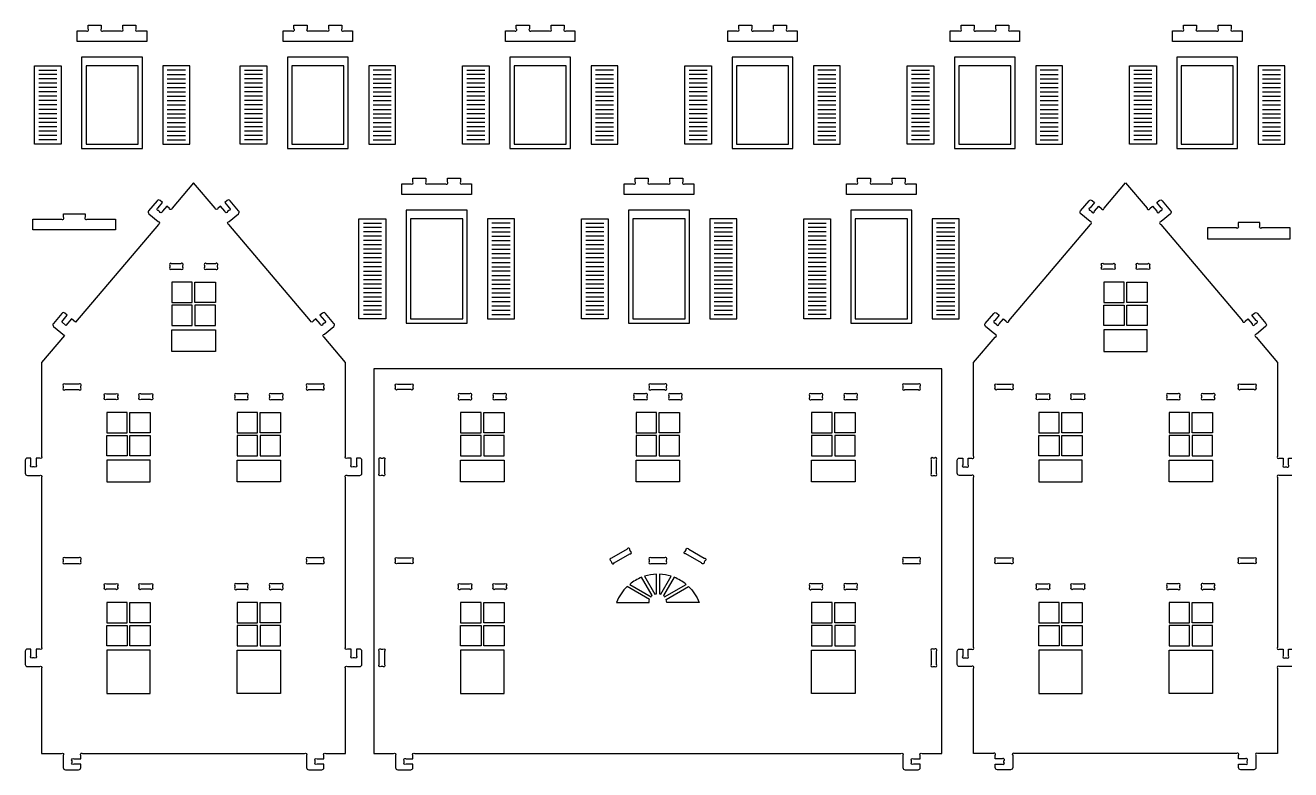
# Model space of a CAD drawing. Extents: x 7134 to 8183, y 163 to 938.
# Drawn here: x 7134 to 7833, y 524 to 935 of the extents above; entities that cross this region are included whole.
import ezdxf

# ---------------------------------------------------------------- set-up
doc = ezdxf.new("R2010")
doc.units = 0
doc.header["$MEASUREMENT"] = 0
doc.layers.add('LAYER1', color=18, linetype='CONTINUOUS')

msp = doc.modelspace()

# ---------------------------------------------------------------- linework, layer by layer
at = {"layer": 'LAYER1'}
for points in [[(7162.76, 926.42), (7162.76, 932.42), (7167.69, 932.42, 1), (7168.76, 933.48), (7168.76, 935.42), (7175.96, 935.42), (7175.96, 933.48, 1), (7177.02, 932.42), (7186.89, 932.42, 1), (7187.96, 933.48), (7187.96, 935.42), (7195.16, 935.42), (7195.16, 933.48, 1), (7196.22, 932.42), (7201.16, 932.42), (7201.16, 926.42)], [(7276.47, 926.42), (7276.47, 932.42), (7281.41, 932.42, 1), (7282.47, 933.48), (7282.47, 935.42), (7289.67, 935.42), (7289.67, 933.48, 1), (7290.73, 932.42), (7300.61, 932.42, 1), (7301.67, 933.48), (7301.67, 935.42), (7308.87, 935.42), (7308.87, 933.48, 1), (7309.93, 932.42), (7314.87, 932.42), (7314.87, 926.42)], [(7399.31, 926.42), (7399.31, 932.42), (7404.25, 932.42, 1), (7405.31, 933.48), (7405.31, 935.42), (7412.51, 935.42), (7412.51, 933.48, 1), (7413.58, 932.42), (7423.45, 932.42, 1), (7424.51, 933.48), (7424.51, 935.42), (7431.71, 935.42), (7431.71, 933.48, 1), (7432.78, 932.42), (7437.71, 932.42), (7437.71, 926.42)], [(7522.16, 926.42), (7522.16, 932.42), (7527.1, 932.42, 1), (7528.16, 933.48), (7528.16, 935.42), (7535.36, 935.42), (7535.36, 933.48, 1), (7536.42, 932.42), (7546.3, 932.42, 1), (7547.36, 933.48), (7547.36, 935.42), (7554.56, 935.42), (7554.56, 933.48, 1), (7555.62, 932.42), (7560.56, 932.42), (7560.56, 926.42)], [(7645.01, 926.42), (7645.01, 932.42), (7649.95, 932.42, 1), (7651.01, 933.48), (7651.01, 935.42), (7658.21, 935.42), (7658.21, 933.48, 1), (7659.27, 932.42), (7669.15, 932.42, 1), (7670.21, 933.48), (7670.21, 935.42), (7677.41, 935.42), (7677.41, 933.48, 1), (7678.47, 932.42), (7683.41, 932.42), (7683.41, 926.42)], [(7767.86, 926.42), (7767.86, 932.42), (7772.8, 932.42, 1), (7773.86, 933.48), (7773.86, 935.42), (7781.06, 935.42), (7781.06, 933.48, 1), (7782.12, 932.42), (7792, 932.42, 1), (7793.06, 933.48), (7793.06, 935.42), (7800.26, 935.42), (7800.26, 933.48, 1), (7801.32, 932.42), (7806.26, 932.42), (7806.26, 926.42)], [(7143.02, 749.11), (7143.02, 697.37, -1), (7141.96, 696.31), (7140.02, 696.31), (7140.02, 692.57, -1), (7138.96, 691.51), (7138.08, 691.51, -1), (7137.02, 692.57), (7137.02, 696.31), (7135.22, 696.31, 0.414214), (7134.02, 695.11), (7134.02, 687.91, 0.414214), (7135.22, 686.71), (7141.96, 686.71, -1), (7143.02, 685.65), (7143.02, 591.77, -1), (7141.96, 590.71), (7140.02, 590.71), (7140.02, 586.97, -1), (7138.96, 585.91), (7138.08, 585.91, -1), (7137.02, 586.97), (7137.02, 590.71), (7135.22, 590.71, 0.414214), (7134.02, 589.51), (7134.02, 582.31, 0.414214), (7135.22, 581.11), (7141.96, 581.11, -1), (7143.02, 580.05), (7143.02, 533.11), (7153.96, 533.11, -1), (7155.02, 532.05), (7155.02, 525.31, 0.414214), (7156.22, 524.11), (7163.42, 524.11, 0.414214), (7164.62, 525.31), (7164.62, 527.11), (7160.88, 527.11, -1), (7159.82, 528.17), (7159.82, 529.05, -1), (7160.88, 530.11), (7164.62, 530.11), (7164.62, 532.05, -1), (7165.68, 533.11), (7288.36, 533.11, -1), (7289.42, 532.05), (7289.42, 525.31, 0.414214), (7290.62, 524.11), (7297.82, 524.11, 0.414214), (7299.02, 525.31), (7299.02, 527.11), (7295.28, 527.11, -1), (7294.22, 528.17), (7294.22, 529.05, -1), (7295.28, 530.11), (7299.02, 530.11), (7299.02, 532.05, -1), (7300.08, 533.11), (7311.02, 533.11), (7311.02, 580.05, -1), (7312.08, 581.11), (7318.82, 581.11, 0.414214), (7320.02, 582.31), (7320.02, 589.51, 0.414214), (7318.82, 590.71), (7317.02, 590.71), (7317.02, 586.97, -1), (7315.96, 585.91), (7315.08, 585.91, -1), (7314.02, 586.97), (7314.02, 590.71), (7312.08, 590.71, -1), (7311.02, 591.77), (7311.02, 685.65, -1), (7312.08, 686.71), (7318.82, 686.71, 0.414214), (7320.02, 687.91), (7320.02, 695.11, 0.414214), (7318.82, 696.31), (7317.02, 696.31), (7317.02, 692.57, -1), (7315.96, 691.51), (7315.08, 691.51, -1), (7314.02, 692.57), (7314.02, 696.31), (7312.08, 696.31, -1), (7311.02, 697.37), (7311.02, 749.11), (7299.13, 763.18, -1), (7299.25, 764.68), (7304.4, 769.03, 0.414214), (7304.54, 770.72), (7299.89, 776.22, 0.414214), (7298.2, 776.36), (7296.82, 775.2), (7299.24, 772.34, -1), (7299.11, 770.85), (7298.44, 770.28, -1), (7296.95, 770.4), (7294.53, 773.26), (7293.05, 772.01, -1), (7291.56, 772.13), (7246.49, 825.44, -1), (7246.61, 826.94), (7251.76, 831.29, 0.414214), (7251.9, 832.98), (7247.25, 838.48, 0.414214), (7245.56, 838.62), (7244.19, 837.46), (7246.6, 834.6, -1), (7246.47, 833.11), (7245.8, 832.54, -1), (7244.31, 832.67), (7241.89, 835.52), (7240.41, 834.27, -1), (7238.92, 834.39), (7227.02, 848.46), (7215.13, 834.39, -1), (7213.63, 834.27), (7212.15, 835.52), (7209.74, 832.67, -1), (7208.24, 832.54), (7207.57, 833.11, -1), (7207.44, 834.6), (7209.86, 837.46), (7208.48, 838.62, 0.414214), (7206.79, 838.48), (7202.14, 832.98, 0.414214), (7202.29, 831.29), (7207.43, 826.94, -1), (7207.56, 825.44), (7161.8, 771.32), (7159.51, 773.26), (7156.41, 769.59), (7154.12, 771.53), (7157.22, 775.2), (7155.84, 776.36, 0.414214), (7154.15, 776.22), (7149.51, 770.72, 0.414214), (7149.65, 769.03), (7155.6, 763.99)], [(7342.11, 841.88), (7342.11, 847.88), (7347.05, 847.88, 1), (7348.11, 848.94), (7348.11, 850.88), (7355.31, 850.88), (7355.31, 848.94, 1), (7356.37, 847.88), (7366.25, 847.88, 1), (7367.31, 848.94), (7367.31, 850.88), (7374.51, 850.88), (7374.51, 848.94, 1), (7375.57, 847.88), (7380.51, 847.88), (7380.51, 841.88)], [(7464.96, 841.88), (7464.96, 847.88), (7469.9, 847.88, 1), (7470.96, 848.94), (7470.96, 850.88), (7478.16, 850.88), (7478.16, 848.94, 1), (7479.22, 847.88), (7489.1, 847.88, 1), (7490.16, 848.94), (7490.16, 850.88), (7497.36, 850.88), (7497.36, 848.94, 1), (7498.42, 847.88), (7503.36, 847.88), (7503.36, 841.88)], [(7587.81, 841.88), (7587.81, 847.88), (7592.74, 847.88, 1), (7593.81, 848.94), (7593.81, 850.88), (7601.01, 850.88), (7601.01, 848.94, 1), (7602.07, 847.88), (7611.94, 847.88, 1), (7613.01, 848.94), (7613.01, 850.88), (7620.21, 850.88), (7620.21, 848.94, 1), (7621.27, 847.88), (7626.21, 847.88), (7626.21, 841.88)], [(7138.18, 828.34), (7153.99, 828.34, 1), (7155.05, 829.41), (7155.05, 831.34), (7167.05, 831.34), (7167.05, 829.41, 1), (7168.11, 828.34), (7183.91, 828.34), (7183.91, 822.34), (7138.18, 822.34)], [(7832.93, 823.45), (7817.13, 823.45, -1), (7816.07, 824.51), (7816.07, 826.45), (7804.07, 826.45), (7804.07, 824.51, -1), (7803.01, 823.45), (7787.2, 823.45), (7787.2, 817.45), (7832.93, 817.45)], [(7214.88, 800.71), (7219.96, 800.71, 1), (7221.02, 801.77), (7221.02, 802.65, 1), (7219.96, 803.71), (7214.88, 803.71, 1), (7213.82, 802.65), (7213.82, 801.77, 1)], [(7234.08, 800.71), (7239.16, 800.71, 1), (7240.22, 801.77), (7240.22, 802.65, 1), (7239.16, 803.71), (7234.08, 803.71, 1), (7233.02, 802.65), (7233.02, 801.77, 1)], [(7729.82, 803.71), (7734.89, 803.71, -1), (7735.95, 802.65), (7735.95, 801.77, -1), (7734.89, 800.71), (7729.82, 800.71, -1), (7728.75, 801.77), (7728.75, 802.65, -1)], [(7749.02, 803.71), (7754.09, 803.71, -1), (7755.15, 802.65), (7755.15, 801.77, -1), (7754.09, 800.71), (7749.02, 800.71, -1), (7747.95, 801.77), (7747.95, 802.65, -1)], [(7627.28, 524.11, 0.414214), (7628.48, 525.31), (7628.48, 527.11), (7624.74, 527.11, -1), (7623.68, 528.17), (7623.68, 529.05, -1), (7624.74, 530.11), (7628.48, 530.11), (7628.48, 532.05, -1), (7629.54, 533.11), (7640.48, 533.11), (7640.48, 745.56), (7326.56, 745.56), (7326.56, 533.11), (7337.5, 533.11, -1), (7338.56, 532.05), (7338.56, 525.31, 0.414214), (7339.76, 524.11), (7346.96, 524.11, 0.414214), (7348.16, 525.31), (7348.16, 527.11), (7344.42, 527.11, -1), (7343.36, 528.17), (7343.36, 529.05, -1), (7344.42, 530.11), (7348.16, 530.11), (7348.16, 532.05, -1), (7349.22, 533.11), (7617.82, 533.11, -1), (7618.88, 532.05), (7618.88, 525.31, 0.414214), (7620.08, 524.11)], [(7156.08, 734.11), (7163.56, 734.11, 1), (7164.62, 735.17), (7164.62, 736.05, 1), (7163.56, 737.11), (7156.08, 737.11, 1), (7155.02, 736.05), (7155.02, 735.17, 1)], [(7289.42, 736.05), (7289.42, 735.17, 1), (7290.48, 734.11), (7297.96, 734.11, 1), (7299.02, 735.17), (7299.02, 736.05, 1), (7297.96, 737.11), (7290.48, 737.11, 1)], [(7347.1, 734.11), (7339.62, 734.11, -1), (7338.56, 735.17), (7338.56, 736.05, -1), (7339.62, 737.11), (7347.1, 737.11, -1), (7348.16, 736.05), (7348.16, 735.17, -1)], [(7479.78, 734.11), (7487.26, 734.11, 1), (7488.32, 735.17), (7488.32, 736.05, 1), (7487.26, 737.11), (7479.78, 737.11, 1), (7478.72, 736.05), (7478.72, 735.17, 1)], [(7619.94, 734.11), (7627.42, 734.11, 1), (7628.48, 735.17), (7628.48, 736.05, 1), (7627.42, 737.11), (7619.94, 737.11, 1), (7618.88, 736.05), (7618.88, 735.17, 1)], [(7678.49, 734.11), (7671.02, 734.11, -1), (7669.95, 735.17), (7669.95, 736.05, -1), (7671.02, 737.11), (7678.49, 737.11, -1), (7679.55, 736.05), (7679.55, 735.17, -1)], [(7805.42, 737.11), (7812.89, 737.11, -1), (7813.95, 736.05), (7813.95, 735.17, -1), (7812.89, 734.11), (7805.42, 734.11, -1), (7804.35, 735.17), (7804.35, 736.05, -1)], [(7178.88, 731.71), (7183.96, 731.71, -1), (7185.02, 730.65), (7185.02, 729.77, -1), (7183.96, 728.71), (7178.88, 728.71, -1), (7177.82, 729.77), (7177.82, 730.65, -1)], [(7198.08, 731.71), (7203.16, 731.71, -1), (7204.22, 730.65), (7204.22, 729.77, -1), (7203.16, 728.71), (7198.08, 728.71, -1), (7197.02, 729.77), (7197.02, 730.65, -1)], [(7250.88, 728.71), (7255.96, 728.71, 1), (7257.02, 729.77), (7257.02, 730.65, 1), (7255.96, 731.71), (7250.88, 731.71, 1), (7249.82, 730.65), (7249.82, 729.77, 1)], [(7270.08, 728.71), (7275.16, 728.71, 1), (7276.22, 729.77), (7276.22, 730.65, 1), (7275.16, 731.71), (7270.08, 731.71, 1), (7269.02, 730.65), (7269.02, 729.77, 1)], [(7374.42, 728.71), (7379.5, 728.71, 1), (7380.56, 729.77), (7380.56, 730.65, 1), (7379.5, 731.71), (7374.42, 731.71, 1), (7373.36, 730.65), (7373.36, 729.77, 1)], [(7393.62, 728.71), (7398.7, 728.71, 1), (7399.76, 729.77), (7399.76, 730.65, 1), (7398.7, 731.71), (7393.62, 731.71, 1), (7392.56, 730.65), (7392.56, 729.77, 1)], [(7471.38, 728.71), (7476.46, 728.71, 1), (7477.52, 729.77), (7477.52, 730.65, 1), (7476.46, 731.71), (7471.38, 731.71, 1), (7470.32, 730.65), (7470.32, 729.77, 1)], [(7490.58, 728.71), (7495.66, 728.71, 1), (7496.72, 729.77), (7496.72, 730.65, 1), (7495.66, 731.71), (7490.58, 731.71, 1), (7489.52, 730.65), (7489.52, 729.77, 1)], [(7567.28, 730.65), (7567.28, 729.77, 1), (7568.34, 728.71), (7573.42, 728.71, 1), (7574.48, 729.77), (7574.48, 730.65, 1), (7573.42, 731.71), (7568.34, 731.71, 1)], [(7587.54, 728.71), (7592.62, 728.71, 1), (7593.68, 729.77), (7593.68, 730.65, 1), (7592.62, 731.71), (7587.54, 731.71, 1), (7586.48, 730.65), (7586.48, 729.77, 1)], [(7693.82, 731.71), (7698.89, 731.71, -1), (7699.95, 730.65), (7699.95, 729.77, -1), (7698.89, 728.71), (7693.82, 728.71, -1), (7692.75, 729.77), (7692.75, 730.65, -1)], [(7713.02, 731.71), (7718.09, 731.71, -1), (7719.15, 730.65), (7719.15, 729.77, -1), (7718.09, 728.71), (7713.02, 728.71, -1), (7711.95, 729.77), (7711.95, 730.65, -1)], [(7765.82, 728.71), (7770.89, 728.71, 1), (7771.95, 729.77), (7771.95, 730.65, 1), (7770.89, 731.71), (7765.82, 731.71, 1), (7764.75, 730.65), (7764.75, 729.77, 1)], [(7785.02, 728.71), (7790.09, 728.71, 1), (7791.15, 729.77), (7791.15, 730.65, 1), (7790.09, 731.71), (7785.02, 731.71, 1), (7783.95, 730.65), (7783.95, 729.77, 1)], [(7332.56, 695.25), (7332.56, 687.77, -1), (7331.5, 686.71), (7330.62, 686.71, -1), (7329.56, 687.77), (7329.56, 695.25, -1), (7330.62, 696.31), (7331.5, 696.31, -1)], [(7634.48, 695.25), (7634.48, 687.77, 1), (7635.54, 686.71), (7636.42, 686.71, 1), (7637.48, 687.77), (7637.48, 695.25, 1), (7636.42, 696.31), (7635.54, 696.31, 1)], [(7466.5, 645.91), (7457.94, 640.97, 1), (7457.55, 639.52), (7457.99, 638.76, 1), (7459.44, 638.37), (7468, 643.31, 1), (7468.38, 644.76), (7467.95, 645.52, 1)], [(7500.54, 645.91), (7509.1, 640.97, -1), (7509.48, 639.52), (7509.05, 638.76, -1), (7507.6, 638.37), (7499.04, 643.31, -1), (7498.65, 644.76), (7499.09, 645.52, -1)], [(7156.08, 638.11), (7163.56, 638.11, 1), (7164.62, 639.17), (7164.62, 640.05, 1), (7163.56, 641.11), (7156.08, 641.11, 1), (7155.02, 640.05), (7155.02, 639.17, 1)], [(7289.42, 640.05), (7289.42, 639.17, 1), (7290.48, 638.11), (7297.96, 638.11, 1), (7299.02, 639.17), (7299.02, 640.05, 1), (7297.96, 641.11), (7290.48, 641.11, 1)], [(7347.1, 638.11), (7339.62, 638.11, -1), (7338.56, 639.17), (7338.56, 640.05, -1), (7339.62, 641.11), (7347.1, 641.11, -1), (7348.16, 640.05), (7348.16, 639.17, -1)], [(7479.78, 638.11), (7487.26, 638.11, 1), (7488.32, 639.17), (7488.32, 640.05, 1), (7487.26, 641.11), (7479.78, 641.11, 1), (7478.72, 640.05), (7478.72, 639.17, 1)], [(7619.94, 638.11), (7627.42, 638.11, 1), (7628.48, 639.17), (7628.48, 640.05, 1), (7627.42, 641.11), (7619.94, 641.11, 1), (7618.88, 640.05), (7618.88, 639.17, 1)], [(7671.02, 641.11), (7678.49, 641.11, -1), (7679.55, 640.05), (7679.55, 639.17, -1), (7678.49, 638.11), (7671.02, 638.11, -1), (7669.95, 639.17), (7669.95, 640.05, -1)], [(7805.42, 641.11), (7812.89, 641.11, -1), (7813.95, 640.05), (7813.95, 639.17, -1), (7812.89, 638.11), (7805.42, 638.11, -1), (7804.35, 639.17), (7804.35, 640.05, -1)], [(7467.95, 626.53), (7479.8, 619.69, -0.044025), (7480.4, 620.3), (7474.56, 630.41, 0.078675)], [(7481.85, 621.14, -0.044025), (7482.68, 621.36), (7482.68, 632.1, 0.067701), (7476.17, 630.98)], [(7484.36, 632.1), (7484.36, 621.36, -0.044025), (7485.18, 621.14), (7490.87, 630.98, 0.067701)], [(7492.48, 630.41), (7486.64, 620.3, -0.044025), (7487.24, 619.69), (7499.08, 626.53, 0.078675)], [(7178.88, 626.77), (7183.96, 626.77, -1), (7185.02, 625.71), (7185.02, 624.84, -1), (7183.96, 623.77), (7178.88, 623.77, -1), (7177.82, 624.84), (7177.82, 625.71, -1)], [(7198.08, 626.77), (7203.16, 626.77, -1), (7204.22, 625.71), (7204.22, 624.84, -1), (7203.16, 623.77), (7198.08, 623.77, -1), (7197.02, 624.84), (7197.02, 625.71, -1)], [(7250.88, 623.77), (7255.96, 623.77, 1), (7257.02, 624.84), (7257.02, 625.71, 1), (7255.96, 626.77), (7250.88, 626.77, 1), (7249.82, 625.71), (7249.82, 624.84, 1)], [(7275.16, 626.77), (7270.08, 626.77, 1), (7269.02, 625.71), (7269.02, 624.84, 1), (7270.08, 623.77), (7275.16, 623.77, 1), (7276.22, 624.84), (7276.22, 625.71, 1)], [(7374.42, 626.77), (7379.5, 626.77, -1), (7380.56, 625.71), (7380.56, 624.84, -1), (7379.5, 623.77), (7374.42, 623.77, -1), (7373.36, 624.84), (7373.36, 625.71, -1)], [(7393.62, 626.77), (7398.7, 626.77, -1), (7399.76, 625.71), (7399.76, 624.84, -1), (7398.7, 623.77), (7393.62, 623.77, -1), (7392.56, 624.84), (7392.56, 625.71, -1)], [(7478.96, 618.24), (7466.63, 625.36, 0.109311), (7460.72, 616.57), (7478.66, 616.57, -0.087672)], [(7506.32, 616.57), (7488.38, 616.57, 0.087672), (7488.08, 618.24), (7500.41, 625.36, -0.109311)], [(7573.42, 626.77), (7568.34, 626.77, 1), (7567.28, 625.71), (7567.28, 624.84, 1), (7568.34, 623.77), (7573.42, 623.77, 1), (7574.48, 624.84), (7574.48, 625.71, 1)], [(7587.54, 623.77), (7592.62, 623.77, 1), (7593.68, 624.84), (7593.68, 625.71, 1), (7592.62, 626.77), (7587.54, 626.77, 1), (7586.48, 625.71), (7586.48, 624.84, 1)], [(7698.89, 623.77), (7693.82, 623.77, -1), (7692.75, 624.84), (7692.75, 625.71, -1), (7693.82, 626.77), (7698.89, 626.77, -1), (7699.95, 625.71), (7699.95, 624.84, -1)], [(7713.02, 626.77), (7718.09, 626.77, -1), (7719.15, 625.71), (7719.15, 624.84, -1), (7718.09, 623.77), (7713.02, 623.77, -1), (7711.95, 624.84), (7711.95, 625.71, -1)], [(7765.82, 623.77), (7770.89, 623.77, 1), (7771.95, 624.84), (7771.95, 625.71, 1), (7770.89, 626.77), (7765.82, 626.77, 1), (7764.75, 625.71), (7764.75, 624.84, 1)], [(7790.09, 626.77), (7785.02, 626.77, 1), (7783.95, 625.71), (7783.95, 624.84, 1), (7785.02, 623.77), (7790.09, 623.77, 1), (7791.15, 624.84), (7791.15, 625.71, 1)], [(7332.56, 589.65), (7332.56, 582.17, -1), (7331.5, 581.11), (7330.62, 581.11, -1), (7329.56, 582.17), (7329.56, 589.65, -1), (7330.62, 590.71), (7331.5, 590.71, -1)], [(7634.48, 589.65), (7634.48, 582.17, 1), (7635.54, 581.11), (7636.42, 581.11, 1), (7637.48, 582.17), (7637.48, 589.65, 1), (7636.42, 590.71), (7635.54, 590.71, 1)]]:
    msp.add_lwpolyline(points, format="xyb", close=True, dxfattribs=at)
for points in [[(7198.76, 917.79), (7165.16, 917.79), (7165.16, 867.39), (7198.76, 867.39)], [(7312.47, 917.79), (7278.87, 917.79), (7278.87, 867.39), (7312.47, 867.39)], [(7435.31, 917.79), (7401.71, 917.79), (7401.71, 867.39), (7435.31, 867.39)], [(7558.16, 917.79), (7524.56, 917.79), (7524.56, 867.39), (7558.16, 867.39)], [(7681.01, 917.79), (7647.41, 917.79), (7647.41, 867.39), (7681.01, 867.39)], [(7803.86, 917.79), (7770.26, 917.79), (7770.26, 867.39), (7803.86, 867.39)], [(7139.03, 912.99), (7153.83, 912.99), (7153.83, 869.79), (7139.03, 869.79)], [(7196.36, 912.99), (7167.56, 912.99), (7167.56, 869.79), (7196.36, 869.79)], [(7224.88, 912.99), (7210.09, 912.99), (7210.09, 869.79), (7224.88, 869.79)], [(7252.75, 912.99), (7267.54, 912.99), (7267.54, 869.79), (7252.75, 869.79)], [(7310.07, 912.99), (7281.27, 912.99), (7281.27, 869.79), (7310.07, 869.79)], [(7338.59, 912.99), (7323.8, 912.99), (7323.8, 869.79), (7338.59, 869.79)], [(7375.59, 912.99), (7390.38, 912.99), (7390.38, 869.79), (7375.59, 869.79)], [(7432.91, 912.99), (7404.11, 912.99), (7404.11, 869.79), (7432.91, 869.79)], [(7461.44, 912.99), (7446.64, 912.99), (7446.64, 869.79), (7461.44, 869.79)], [(7498.44, 912.99), (7513.23, 912.99), (7513.23, 869.79), (7498.44, 869.79)], [(7555.76, 912.99), (7526.96, 912.99), (7526.96, 869.79), (7555.76, 869.79)], [(7584.28, 912.99), (7569.49, 912.99), (7569.49, 869.79), (7584.28, 869.79)], [(7621.29, 912.99), (7636.08, 912.99), (7636.08, 869.79), (7621.29, 869.79)], [(7678.61, 912.99), (7649.81, 912.99), (7649.81, 869.79), (7678.61, 869.79)], [(7707.13, 912.99), (7692.34, 912.99), (7692.34, 869.79), (7707.13, 869.79)], [(7744.14, 912.99), (7758.93, 912.99), (7758.93, 869.79), (7744.14, 869.79)], [(7801.46, 912.99), (7772.66, 912.99), (7772.66, 869.79), (7801.46, 869.79)], [(7829.98, 912.99), (7815.19, 912.99), (7815.19, 869.79), (7829.98, 869.79)], [(7378.11, 833.25), (7344.51, 833.25), (7344.51, 770.85), (7378.11, 770.85)], [(7500.96, 833.25), (7467.36, 833.25), (7467.36, 770.85), (7500.96, 770.85)], [(7623.81, 833.25), (7590.21, 833.25), (7590.21, 770.85), (7623.81, 770.85)], [(7318.39, 828.45), (7333.18, 828.45), (7333.18, 773.25), (7318.39, 773.25)], [(7375.71, 828.45), (7346.91, 828.45), (7346.91, 773.25), (7375.71, 773.25)], [(7404.23, 828.45), (7389.44, 828.45), (7389.44, 773.25), (7404.23, 773.25)], [(7441.24, 828.45), (7456.03, 828.45), (7456.03, 773.25), (7441.24, 773.25)], [(7498.56, 828.45), (7469.76, 828.45), (7469.76, 773.25), (7498.56, 773.25)], [(7527.08, 828.45), (7512.29, 828.45), (7512.29, 773.25), (7527.08, 773.25)], [(7564.08, 828.45), (7578.88, 828.45), (7578.88, 773.25), (7564.08, 773.25)], [(7621.41, 828.45), (7592.61, 828.45), (7592.61, 773.25), (7621.41, 773.25)], [(7649.93, 828.45), (7635.14, 828.45), (7635.14, 773.25), (7649.93, 773.25)], [(7226.27, 782.26), (7226.27, 793.51), (7215.02, 793.51), (7215.02, 782.26)], [(7227.77, 793.51), (7239.02, 793.51), (7239.02, 782.26), (7227.77, 782.26)], [(7741.2, 793.51), (7729.95, 793.51), (7729.95, 782.26), (7741.2, 782.26)], [(7742.7, 782.26), (7742.7, 793.51), (7753.95, 793.51), (7753.95, 782.26)], [(7215.02, 769.51), (7226.27, 769.51), (7226.27, 780.76), (7215.02, 780.76)], [(7239.02, 769.51), (7239.02, 780.76), (7227.77, 780.76), (7227.77, 769.51)], [(7729.95, 769.51), (7729.95, 780.76), (7741.2, 780.76), (7741.2, 769.51)], [(7753.95, 769.51), (7742.7, 769.51), (7742.7, 780.76), (7753.95, 780.76)], [(7239.02, 755.11), (7215.02, 755.11), (7215.02, 767.11), (7239.02, 767.11)], [(7729.95, 755.11), (7753.95, 755.11), (7753.95, 767.11), (7729.95, 767.11)], [(7190.27, 721.51), (7179.02, 721.51), (7179.02, 710.26), (7190.27, 710.26)], [(7191.77, 710.26), (7191.77, 721.51), (7203.02, 721.51), (7203.02, 710.26)], [(7262.27, 710.26), (7262.27, 721.51), (7251.02, 721.51), (7251.02, 710.26)], [(7263.77, 721.51), (7275.02, 721.51), (7275.02, 710.26), (7263.77, 710.26)], [(7385.81, 710.26), (7385.81, 721.51), (7374.56, 721.51), (7374.56, 710.26)], [(7387.31, 721.51), (7398.56, 721.51), (7398.56, 710.26), (7387.31, 710.26)], [(7482.77, 710.26), (7482.77, 721.51), (7471.52, 721.51), (7471.52, 710.26)], [(7484.27, 721.51), (7495.52, 721.51), (7495.52, 710.26), (7484.27, 710.26)], [(7579.73, 710.26), (7579.73, 721.51), (7568.48, 721.51), (7568.48, 710.26)], [(7581.23, 721.51), (7592.48, 721.51), (7592.48, 710.26), (7581.23, 710.26)], [(7705.2, 721.51), (7693.95, 721.51), (7693.95, 710.26), (7705.2, 710.26)], [(7706.7, 710.26), (7706.7, 721.51), (7717.95, 721.51), (7717.95, 710.26)], [(7777.2, 710.26), (7777.2, 721.51), (7765.95, 721.51), (7765.95, 710.26)], [(7778.7, 721.51), (7789.95, 721.51), (7789.95, 710.26), (7778.7, 710.26)], [(7179.02, 697.51), (7179.02, 708.76), (7190.27, 708.76), (7190.27, 697.51)], [(7203.02, 697.51), (7191.77, 697.51), (7191.77, 708.76), (7203.02, 708.76)], [(7251.02, 697.51), (7262.27, 697.51), (7262.27, 708.76), (7251.02, 708.76)], [(7275.02, 697.51), (7275.02, 708.76), (7263.77, 708.76), (7263.77, 697.51)], [(7374.56, 697.51), (7385.81, 697.51), (7385.81, 708.76), (7374.56, 708.76)], [(7398.56, 697.51), (7398.56, 708.76), (7387.31, 708.76), (7387.31, 697.51)], [(7471.52, 697.51), (7482.77, 697.51), (7482.77, 708.76), (7471.52, 708.76)], [(7495.52, 697.51), (7495.52, 708.76), (7484.27, 708.76), (7484.27, 697.51)], [(7568.48, 697.51), (7579.73, 697.51), (7579.73, 708.76), (7568.48, 708.76)], [(7592.48, 697.51), (7592.48, 708.76), (7581.23, 708.76), (7581.23, 697.51)], [(7693.95, 697.51), (7693.95, 708.76), (7705.2, 708.76), (7705.2, 697.51)], [(7717.95, 697.51), (7706.7, 697.51), (7706.7, 708.76), (7717.95, 708.76)], [(7765.95, 697.51), (7777.2, 697.51), (7777.2, 708.76), (7765.95, 708.76)], [(7789.95, 697.51), (7789.95, 708.76), (7778.7, 708.76), (7778.7, 697.51)], [(7179.02, 683.11), (7203.02, 683.11), (7203.02, 695.11), (7179.02, 695.11)], [(7275.02, 683.11), (7251.02, 683.11), (7251.02, 695.11), (7275.02, 695.11)], [(7398.56, 683.11), (7374.56, 683.11), (7374.56, 695.11), (7398.56, 695.11)], [(7495.52, 683.11), (7471.52, 683.11), (7471.52, 695.11), (7495.52, 695.11)], [(7592.48, 683.11), (7568.48, 683.11), (7568.48, 695.11), (7592.48, 695.11)], [(7693.95, 683.11), (7717.95, 683.11), (7717.95, 695.11), (7693.95, 695.11)], [(7789.95, 683.11), (7765.95, 683.11), (7765.95, 695.11), (7789.95, 695.11)], [(7190.27, 616.57), (7179.02, 616.57), (7179.02, 605.32), (7190.27, 605.32)], [(7191.77, 605.32), (7191.77, 616.57), (7203.02, 616.57), (7203.02, 605.32)], [(7262.27, 605.32), (7262.27, 616.57), (7251.02, 616.57), (7251.02, 605.32)], [(7263.77, 616.57), (7275.02, 616.57), (7275.02, 605.32), (7263.77, 605.32)], [(7385.81, 616.57), (7374.56, 616.57), (7374.56, 605.32), (7385.81, 605.32)], [(7387.31, 605.32), (7387.31, 616.57), (7398.56, 616.57), (7398.56, 605.32)], [(7579.73, 605.32), (7579.73, 616.57), (7568.48, 616.57), (7568.48, 605.32)], [(7581.23, 616.57), (7592.48, 616.57), (7592.48, 605.32), (7581.23, 605.32)], [(7705.2, 616.57), (7693.95, 616.57), (7693.95, 605.32), (7705.2, 605.32)], [(7706.7, 605.32), (7706.7, 616.57), (7717.95, 616.57), (7717.95, 605.32)], [(7777.2, 605.32), (7777.2, 616.57), (7765.95, 616.57), (7765.95, 605.32)], [(7778.7, 616.57), (7789.95, 616.57), (7789.95, 605.32), (7778.7, 605.32)], [(7179.02, 592.57), (7179.02, 603.82), (7190.27, 603.82), (7190.27, 592.57)], [(7203.02, 592.57), (7191.77, 592.57), (7191.77, 603.82), (7203.02, 603.82)], [(7251.02, 592.57), (7262.27, 592.57), (7262.27, 603.82), (7251.02, 603.82)], [(7275.02, 592.57), (7275.02, 603.82), (7263.77, 603.82), (7263.77, 592.57)], [(7374.56, 592.57), (7374.56, 603.82), (7385.81, 603.82), (7385.81, 592.57)], [(7398.56, 592.57), (7387.31, 592.57), (7387.31, 603.82), (7398.56, 603.82)], [(7568.48, 592.57), (7579.73, 592.57), (7579.73, 603.82), (7568.48, 603.82)], [(7592.48, 592.57), (7592.48, 603.82), (7581.23, 603.82), (7581.23, 592.57)], [(7693.95, 592.57), (7693.95, 603.82), (7705.2, 603.82), (7705.2, 592.57)], [(7717.95, 592.57), (7706.7, 592.57), (7706.7, 603.82), (7717.95, 603.82)], [(7765.95, 592.57), (7777.2, 592.57), (7777.2, 603.82), (7765.95, 603.82)], [(7789.95, 592.57), (7789.95, 603.82), (7778.7, 603.82), (7778.7, 592.57)], [(7179.02, 566.17), (7203.02, 566.17), (7203.02, 590.17), (7179.02, 590.17)], [(7275.02, 566.17), (7251.02, 566.17), (7251.02, 590.17), (7275.02, 590.17)], [(7374.56, 566.17), (7398.56, 566.17), (7398.56, 590.17), (7374.56, 590.17)], [(7592.48, 566.17), (7568.48, 566.17), (7568.48, 590.17), (7592.48, 590.17)], [(7693.95, 566.17), (7717.95, 566.17), (7717.95, 590.17), (7693.95, 590.17)], [(7789.95, 566.17), (7765.95, 566.17), (7765.95, 590.17), (7789.95, 590.17)]]:
    msp.add_lwpolyline(points, close=True, dxfattribs=at)
for points in [[(7141.43, 910.59), (7151.43, 910.59)], [(7222.48, 910.59), (7212.49, 910.59)], [(7255.15, 910.59), (7265.14, 910.59)], [(7336.19, 910.59), (7326.2, 910.59)], [(7377.99, 910.59), (7387.98, 910.59)], [(7459.04, 910.59), (7449.04, 910.59)], [(7500.84, 910.59), (7510.83, 910.59)], [(7581.88, 910.59), (7571.89, 910.59)], [(7623.69, 910.59), (7633.68, 910.59)], [(7704.73, 910.59), (7694.74, 910.59)], [(7746.54, 910.59), (7756.53, 910.59)], [(7827.58, 910.59), (7817.59, 910.59)], [(7151.43, 908.19), (7141.43, 908.19)], [(7151.43, 905.79), (7141.43, 905.79)], [(7151.43, 903.39), (7141.43, 903.39)], [(7212.49, 908.19), (7222.48, 908.19)], [(7212.49, 905.79), (7222.48, 905.79)], [(7212.49, 903.39), (7222.48, 903.39)], [(7265.14, 908.19), (7255.15, 908.19)], [(7265.14, 905.79), (7255.15, 905.79)], [(7265.14, 903.39), (7255.15, 903.39)], [(7326.2, 908.19), (7336.19, 908.19)], [(7326.2, 905.79), (7336.19, 905.79)], [(7326.2, 903.39), (7336.19, 903.39)], [(7387.98, 908.19), (7377.99, 908.19)], [(7387.98, 905.79), (7377.99, 905.79)], [(7387.98, 903.39), (7377.99, 903.39)], [(7449.04, 908.19), (7459.04, 908.19)], [(7449.04, 905.79), (7459.04, 905.79)], [(7449.04, 903.39), (7459.04, 903.39)], [(7510.83, 908.19), (7500.84, 908.19)], [(7510.83, 905.79), (7500.84, 905.79)], [(7510.83, 903.39), (7500.84, 903.39)], [(7571.89, 908.19), (7581.88, 908.19)], [(7571.89, 905.79), (7581.88, 905.79)], [(7571.89, 903.39), (7581.88, 903.39)], [(7633.68, 908.19), (7623.69, 908.19)], [(7633.68, 905.79), (7623.69, 905.79)], [(7633.68, 903.39), (7623.69, 903.39)], [(7694.74, 908.19), (7704.73, 908.19)], [(7694.74, 905.79), (7704.73, 905.79)], [(7694.74, 903.39), (7704.73, 903.39)], [(7756.53, 908.19), (7746.54, 908.19)], [(7756.53, 905.79), (7746.54, 905.79)], [(7756.53, 903.39), (7746.54, 903.39)], [(7817.59, 908.19), (7827.58, 908.19)], [(7817.59, 905.79), (7827.58, 905.79)], [(7817.59, 903.39), (7827.58, 903.39)], [(7151.43, 900.99), (7141.43, 900.99)], [(7151.43, 898.59), (7141.43, 898.59)], [(7151.43, 896.19), (7141.43, 896.19)], [(7212.49, 900.99), (7222.48, 900.99)], [(7212.49, 898.59), (7222.48, 898.59)], [(7212.49, 896.19), (7222.48, 896.19)], [(7265.14, 900.99), (7255.15, 900.99)], [(7265.14, 898.59), (7255.15, 898.59)], [(7265.14, 896.19), (7255.15, 896.19)], [(7326.2, 900.99), (7336.19, 900.99)], [(7326.2, 898.59), (7336.19, 898.59)], [(7326.2, 896.19), (7336.19, 896.19)], [(7387.98, 900.99), (7377.99, 900.99)], [(7387.98, 898.59), (7377.99, 898.59)], [(7387.98, 896.19), (7377.99, 896.19)], [(7449.04, 900.99), (7459.04, 900.99)], [(7449.04, 898.59), (7459.04, 898.59)], [(7449.04, 896.19), (7459.04, 896.19)], [(7510.83, 900.99), (7500.84, 900.99)], [(7510.83, 898.59), (7500.84, 898.59)], [(7510.83, 896.19), (7500.84, 896.19)], [(7571.89, 900.99), (7581.88, 900.99)], [(7571.89, 898.59), (7581.88, 898.59)], [(7571.89, 896.19), (7581.88, 896.19)], [(7633.68, 900.99), (7623.69, 900.99)], [(7633.68, 898.59), (7623.69, 898.59)], [(7633.68, 896.19), (7623.69, 896.19)], [(7694.74, 900.99), (7704.73, 900.99)], [(7694.74, 898.59), (7704.73, 898.59)], [(7694.74, 896.19), (7704.73, 896.19)], [(7756.53, 900.99), (7746.54, 900.99)], [(7756.53, 898.59), (7746.54, 898.59)], [(7756.53, 896.19), (7746.54, 896.19)], [(7817.59, 900.99), (7827.58, 900.99)], [(7817.59, 898.59), (7827.58, 898.59)], [(7817.59, 896.19), (7827.58, 896.19)], [(7151.43, 893.79), (7141.43, 893.79)], [(7151.43, 891.39), (7141.43, 891.39)], [(7151.43, 888.99), (7141.43, 888.99)], [(7212.49, 893.79), (7222.48, 893.79)], [(7212.49, 891.39), (7222.48, 891.39)], [(7212.49, 888.99), (7222.48, 888.99)], [(7265.14, 893.79), (7255.15, 893.79)], [(7265.14, 891.39), (7255.15, 891.39)], [(7265.14, 888.99), (7255.15, 888.99)], [(7326.2, 893.79), (7336.19, 893.79)], [(7326.2, 891.39), (7336.19, 891.39)], [(7326.2, 888.99), (7336.19, 888.99)], [(7387.98, 893.79), (7377.99, 893.79)], [(7387.98, 891.39), (7377.99, 891.39)], [(7387.98, 888.99), (7377.99, 888.99)], [(7449.04, 893.79), (7459.04, 893.79)], [(7449.04, 891.39), (7459.04, 891.39)], [(7449.04, 888.99), (7459.04, 888.99)], [(7510.83, 893.79), (7500.84, 893.79)], [(7510.83, 891.39), (7500.84, 891.39)], [(7510.83, 888.99), (7500.84, 888.99)], [(7571.89, 893.79), (7581.88, 893.79)], [(7571.89, 891.39), (7581.88, 891.39)], [(7571.89, 888.99), (7581.88, 888.99)], [(7633.68, 893.79), (7623.69, 893.79)], [(7633.68, 891.39), (7623.69, 891.39)], [(7633.68, 888.99), (7623.69, 888.99)], [(7694.74, 893.79), (7704.73, 893.79)], [(7694.74, 891.39), (7704.73, 891.39)], [(7694.74, 888.99), (7704.73, 888.99)], [(7756.53, 893.79), (7746.54, 893.79)], [(7756.53, 891.39), (7746.54, 891.39)], [(7756.53, 888.99), (7746.54, 888.99)], [(7817.59, 893.79), (7827.58, 893.79)], [(7817.59, 891.39), (7827.58, 891.39)], [(7817.59, 888.99), (7827.58, 888.99)], [(7151.43, 886.59), (7141.43, 886.59)], [(7141.43, 884.19), (7151.43, 884.19)], [(7151.43, 881.79), (7141.43, 881.79)], [(7212.49, 886.59), (7222.48, 886.59)], [(7222.48, 884.19), (7212.49, 884.19)], [(7212.49, 881.79), (7222.48, 881.79)], [(7265.14, 886.59), (7255.15, 886.59)], [(7255.15, 884.19), (7265.14, 884.19)], [(7265.14, 881.79), (7255.15, 881.79)], [(7326.2, 886.59), (7336.19, 886.59)], [(7336.19, 884.19), (7326.2, 884.19)], [(7326.2, 881.79), (7336.19, 881.79)], [(7387.98, 886.59), (7377.99, 886.59)], [(7377.99, 884.19), (7387.98, 884.19)], [(7387.98, 881.79), (7377.99, 881.79)], [(7449.04, 886.59), (7459.04, 886.59)], [(7459.04, 884.19), (7449.04, 884.19)], [(7449.04, 881.79), (7459.04, 881.79)], [(7510.83, 886.59), (7500.84, 886.59)], [(7500.84, 884.19), (7510.83, 884.19)], [(7510.83, 881.79), (7500.84, 881.79)], [(7571.89, 886.59), (7581.88, 886.59)], [(7581.88, 884.19), (7571.89, 884.19)], [(7571.89, 881.79), (7581.88, 881.79)], [(7633.68, 886.59), (7623.69, 886.59)], [(7623.69, 884.19), (7633.68, 884.19)], [(7633.68, 881.79), (7623.69, 881.79)], [(7694.74, 886.59), (7704.73, 886.59)], [(7704.73, 884.19), (7694.74, 884.19)], [(7694.74, 881.79), (7704.73, 881.79)], [(7756.53, 886.59), (7746.54, 886.59)], [(7746.54, 884.19), (7756.53, 884.19)], [(7756.53, 881.79), (7746.54, 881.79)], [(7817.59, 886.59), (7827.58, 886.59)], [(7827.58, 884.19), (7817.59, 884.19)], [(7817.59, 881.79), (7827.58, 881.79)], [(7151.43, 879.39), (7141.43, 879.39)], [(7151.43, 876.99), (7141.43, 876.99)], [(7151.43, 874.59), (7141.43, 874.59)], [(7212.49, 879.39), (7222.48, 879.39)], [(7212.49, 876.99), (7222.48, 876.99)], [(7212.49, 874.59), (7222.48, 874.59)], [(7265.14, 879.39), (7255.15, 879.39)], [(7265.14, 876.99), (7255.15, 876.99)], [(7265.14, 874.59), (7255.15, 874.59)], [(7326.2, 879.39), (7336.19, 879.39)], [(7326.2, 876.99), (7336.19, 876.99)], [(7326.2, 874.59), (7336.19, 874.59)], [(7387.98, 879.39), (7377.99, 879.39)], [(7387.98, 876.99), (7377.99, 876.99)], [(7387.98, 874.59), (7377.99, 874.59)], [(7449.04, 879.39), (7459.04, 879.39)], [(7449.04, 876.99), (7459.04, 876.99)], [(7449.04, 874.59), (7459.04, 874.59)], [(7510.83, 879.39), (7500.84, 879.39)], [(7510.83, 876.99), (7500.84, 876.99)], [(7510.83, 874.59), (7500.84, 874.59)], [(7571.89, 879.39), (7581.88, 879.39)], [(7571.89, 876.99), (7581.88, 876.99)], [(7571.89, 874.59), (7581.88, 874.59)], [(7633.68, 879.39), (7623.69, 879.39)], [(7633.68, 876.99), (7623.69, 876.99)], [(7633.68, 874.59), (7623.69, 874.59)], [(7694.74, 879.39), (7704.73, 879.39)], [(7694.74, 876.99), (7704.73, 876.99)], [(7694.74, 874.59), (7704.73, 874.59)], [(7756.53, 879.39), (7746.54, 879.39)], [(7756.53, 876.99), (7746.54, 876.99)], [(7756.53, 874.59), (7746.54, 874.59)], [(7817.59, 879.39), (7827.58, 879.39)], [(7817.59, 876.99), (7827.58, 876.99)], [(7817.59, 874.59), (7827.58, 874.59)], [(7151.43, 872.19), (7141.43, 872.19)], [(7212.49, 872.19), (7222.48, 872.19)], [(7265.14, 872.19), (7255.15, 872.19)], [(7326.2, 872.19), (7336.19, 872.19)], [(7387.98, 872.19), (7377.99, 872.19)], [(7449.04, 872.19), (7459.04, 872.19)], [(7510.83, 872.19), (7500.84, 872.19)], [(7571.89, 872.19), (7581.88, 872.19)], [(7633.68, 872.19), (7623.69, 872.19)], [(7694.74, 872.19), (7704.73, 872.19)], [(7756.53, 872.19), (7746.54, 872.19)], [(7817.59, 872.19), (7827.58, 872.19)], [(7320.79, 826.05), (7330.78, 826.05)], [(7401.83, 826.05), (7391.84, 826.05)], [(7443.64, 826.05), (7453.63, 826.05)], [(7524.68, 826.05), (7514.69, 826.05)], [(7566.48, 826.05), (7576.48, 826.05)], [(7647.53, 826.05), (7637.54, 826.05)], [(7330.78, 823.65), (7320.79, 823.65)], [(7330.78, 821.25), (7320.79, 821.25)], [(7330.78, 818.85), (7320.79, 818.85)], [(7391.84, 823.65), (7401.83, 823.65)], [(7391.84, 821.25), (7401.83, 821.25)], [(7391.84, 818.85), (7401.83, 818.85)], [(7453.63, 823.65), (7443.64, 823.65)], [(7453.63, 821.25), (7443.64, 821.25)], [(7453.63, 818.85), (7443.64, 818.85)], [(7514.69, 823.65), (7524.68, 823.65)], [(7514.69, 821.25), (7524.68, 821.25)], [(7514.69, 818.85), (7524.68, 818.85)], [(7576.48, 823.65), (7566.48, 823.65)], [(7576.48, 821.25), (7566.48, 821.25)], [(7576.48, 818.85), (7566.48, 818.85)], [(7637.54, 823.65), (7647.53, 823.65)], [(7637.54, 821.25), (7647.53, 821.25)], [(7637.54, 818.85), (7647.53, 818.85)], [(7330.78, 816.45), (7320.79, 816.45)], [(7330.78, 814.05), (7320.79, 814.05)], [(7330.78, 811.65), (7320.79, 811.65)], [(7391.84, 816.45), (7401.83, 816.45)], [(7391.84, 814.05), (7401.83, 814.05)], [(7391.84, 811.65), (7401.83, 811.65)], [(7453.63, 816.45), (7443.64, 816.45)], [(7453.63, 814.05), (7443.64, 814.05)], [(7453.63, 811.65), (7443.64, 811.65)], [(7514.69, 816.45), (7524.68, 816.45)], [(7514.69, 814.05), (7524.68, 814.05)], [(7514.69, 811.65), (7524.68, 811.65)], [(7576.48, 816.45), (7566.48, 816.45)], [(7576.48, 814.05), (7566.48, 814.05)], [(7576.48, 811.65), (7566.48, 811.65)], [(7637.54, 816.45), (7647.53, 816.45)], [(7637.54, 814.05), (7647.53, 814.05)], [(7637.54, 811.65), (7647.53, 811.65)], [(7330.78, 809.25), (7320.79, 809.25)], [(7330.78, 806.85), (7320.79, 806.85)], [(7330.78, 804.45), (7320.79, 804.45)], [(7391.84, 809.25), (7401.83, 809.25)], [(7391.84, 806.85), (7401.83, 806.85)], [(7391.84, 804.45), (7401.83, 804.45)], [(7453.63, 809.25), (7443.64, 809.25)], [(7453.63, 806.85), (7443.64, 806.85)], [(7453.63, 804.45), (7443.64, 804.45)], [(7514.69, 809.25), (7524.68, 809.25)], [(7514.69, 806.85), (7524.68, 806.85)], [(7514.69, 804.45), (7524.68, 804.45)], [(7576.48, 809.25), (7566.48, 809.25)], [(7576.48, 806.85), (7566.48, 806.85)], [(7576.48, 804.45), (7566.48, 804.45)], [(7637.54, 809.25), (7647.53, 809.25)], [(7637.54, 806.85), (7647.53, 806.85)], [(7637.54, 804.45), (7647.53, 804.45)], [(7330.78, 802.05), (7320.79, 802.05)], [(7320.79, 799.65), (7330.78, 799.65)], [(7330.78, 797.25), (7320.79, 797.25)], [(7391.84, 802.05), (7401.83, 802.05)], [(7401.83, 799.65), (7391.84, 799.65)], [(7391.84, 797.25), (7401.83, 797.25)], [(7453.63, 802.05), (7443.64, 802.05)], [(7443.64, 799.65), (7453.63, 799.65)], [(7453.63, 797.25), (7443.64, 797.25)], [(7514.69, 802.05), (7524.68, 802.05)], [(7524.68, 799.65), (7514.69, 799.65)], [(7514.69, 797.25), (7524.68, 797.25)], [(7576.48, 802.05), (7566.48, 802.05)], [(7566.48, 799.65), (7576.48, 799.65)], [(7576.48, 797.25), (7566.48, 797.25)], [(7637.54, 802.05), (7647.53, 802.05)], [(7647.53, 799.65), (7637.54, 799.65)], [(7637.54, 797.25), (7647.53, 797.25)], [(7330.78, 794.85), (7320.79, 794.85)], [(7330.78, 792.45), (7320.79, 792.45)], [(7330.78, 790.05), (7320.79, 790.05)], [(7391.84, 794.85), (7401.83, 794.85)], [(7391.84, 792.45), (7401.83, 792.45)], [(7391.84, 790.05), (7401.83, 790.05)], [(7453.63, 794.85), (7443.64, 794.85)], [(7453.63, 792.45), (7443.64, 792.45)], [(7453.63, 790.05), (7443.64, 790.05)], [(7514.69, 794.85), (7524.68, 794.85)], [(7514.69, 792.45), (7524.68, 792.45)], [(7514.69, 790.05), (7524.68, 790.05)], [(7576.48, 794.85), (7566.48, 794.85)], [(7576.48, 792.45), (7566.48, 792.45)], [(7576.48, 790.05), (7566.48, 790.05)], [(7637.54, 794.85), (7647.53, 794.85)], [(7637.54, 792.45), (7647.53, 792.45)], [(7637.54, 790.05), (7647.53, 790.05)], [(7330.78, 787.65), (7320.79, 787.65)], [(7330.78, 785.25), (7320.79, 785.25)], [(7391.84, 787.65), (7401.83, 787.65)], [(7391.84, 785.25), (7401.83, 785.25)], [(7453.63, 787.65), (7443.64, 787.65)], [(7453.63, 785.25), (7443.64, 785.25)], [(7514.69, 787.65), (7524.68, 787.65)], [(7514.69, 785.25), (7524.68, 785.25)], [(7576.48, 787.65), (7566.48, 787.65)], [(7576.48, 785.25), (7566.48, 785.25)], [(7637.54, 787.65), (7647.53, 787.65)], [(7637.54, 785.25), (7647.53, 785.25)], [(7330.78, 782.85), (7320.79, 782.85)], [(7330.78, 780.45), (7320.79, 780.45)], [(7330.78, 778.05), (7320.79, 778.05)], [(7391.84, 782.85), (7401.83, 782.85)], [(7391.84, 780.45), (7401.83, 780.45)], [(7391.84, 778.05), (7401.83, 778.05)], [(7453.63, 782.85), (7443.64, 782.85)], [(7453.63, 780.45), (7443.64, 780.45)], [(7453.63, 778.05), (7443.64, 778.05)], [(7514.69, 782.85), (7524.68, 782.85)], [(7514.69, 780.45), (7524.68, 780.45)], [(7514.69, 778.05), (7524.68, 778.05)], [(7576.48, 782.85), (7566.48, 782.85)], [(7576.48, 780.45), (7566.48, 780.45)], [(7576.48, 778.05), (7566.48, 778.05)], [(7637.54, 782.85), (7647.53, 782.85)], [(7637.54, 780.45), (7647.53, 780.45)], [(7637.54, 778.05), (7647.53, 778.05)], [(7330.78, 775.65), (7320.79, 775.65)], [(7391.84, 775.65), (7401.83, 775.65)], [(7453.63, 775.65), (7443.64, 775.65)], [(7514.69, 775.65), (7524.68, 775.65)], [(7576.48, 775.65), (7566.48, 775.65)], [(7637.54, 775.65), (7647.53, 775.65)]]:
    msp.add_lwpolyline(points, dxfattribs=at)
for points in [[(7833.75, 581.11), (7827.02, 581.11, 1), (7825.95, 580.05), (7825.95, 533.11), (7815.02, 533.11, 1), (7813.95, 532.05), (7813.95, 525.31, -0.414214), (7812.75, 524.11), (7805.55, 524.11, -0.414214), (7804.35, 525.31), (7804.35, 527.11), (7808.09, 527.11, 1), (7809.15, 528.17), (7809.15, 529.05, 1), (7808.09, 530.11), (7804.35, 530.11), (7804.35, 532.05, 1), (7803.29, 533.11), (7680.62, 533.11, 1), (7679.55, 532.05), (7679.55, 525.31, -0.414214), (7678.35, 524.11), (7671.15, 524.11, -0.414214), (7669.95, 525.31), (7669.95, 527.11), (7673.69, 527.11, 1), (7674.75, 528.17), (7674.75, 529.05, 1), (7673.69, 530.11), (7669.95, 530.11), (7669.95, 532.05, 1), (7668.89, 533.11), (7657.95, 533.11), (7657.95, 580.05, 1), (7656.89, 581.11), (7650.15, 581.11, -0.414214), (7648.95, 582.31), (7648.95, 589.51, -0.414214), (7650.15, 590.71), (7651.95, 590.71), (7651.95, 586.97, 1), (7653.02, 585.91), (7653.89, 585.91, 1), (7654.95, 586.97), (7654.95, 590.71), (7656.89, 590.71, 1), (7657.95, 591.77), (7657.95, 685.65, 1), (7656.89, 686.71), (7650.15, 686.71, -0.414214), (7648.95, 687.91), (7648.95, 695.11, -0.414214), (7650.15, 696.31), (7651.95, 696.31), (7651.95, 692.57, 1), (7653.02, 691.51), (7653.89, 691.51, 1), (7654.95, 692.57), (7654.95, 696.31), (7656.89, 696.31, 1), (7657.95, 697.37), (7657.95, 749.11), (7669.85, 763.18, 1), (7669.73, 764.68), (7664.58, 769.03, -0.414214), (7664.44, 770.72), (7669.09, 776.22, -0.414214), (7670.78, 776.36), (7672.15, 775.2), (7669.74, 772.34, 1), (7669.86, 770.85), (7670.53, 770.28, 1), (7672.03, 770.4), (7674.44, 773.26), (7675.92, 772.01, 1), (7677.42, 772.13), (7722.49, 825.44, 1), (7722.37, 826.94), (7717.22, 831.29, -0.414214), (7717.08, 832.98), (7721.73, 838.48, -0.414214), (7723.42, 838.62), (7724.79, 837.46), (7722.38, 834.6, 1), (7722.5, 833.11), (7723.17, 832.54, 1), (7724.67, 832.67), (7727.08, 835.52), (7728.56, 834.27, 1), (7730.06, 834.39), (7741.95, 848.46), (7753.85, 834.39, 1), (7755.35, 834.27), (7756.83, 835.52), (7759.24, 832.67, 1), (7760.74, 832.54), (7761.41, 833.11, 1), (7761.53, 834.6), (7759.12, 837.46), (7760.49, 838.62, -0.414214), (7762.18, 838.48), (7766.83, 832.98, -0.414214), (7766.69, 831.29), (7761.54, 826.94, 1), (7761.42, 825.44), (7806.49, 772.13, 1), (7807.99, 772.01), (7809.47, 773.26), (7811.88, 770.4, 1), (7813.38, 770.28), (7814.05, 770.85, 1), (7814.17, 772.34), (7811.76, 775.2), (7813.13, 776.36, -0.414214), (7814.82, 776.22), (7819.47, 770.72, -0.414214), (7819.33, 769.03), (7814.18, 764.68, 1), (7814.06, 763.18), (7825.95, 749.11), (7825.95, 697.37, 1), (7827.02, 696.31), (7828.95, 696.31), (7828.95, 692.57, 1), (7830.02, 691.51), (7830.89, 691.51, 1), (7831.95, 692.57), (7831.95, 696.31), (7833.75, 696.31, -0.414214)], [(7833.75, 686.71), (7827.02, 686.71, 1), (7825.95, 685.65), (7825.95, 591.77, 1), (7827.02, 590.71), (7828.95, 590.71), (7828.95, 586.97, 1), (7830.02, 585.91), (7830.89, 585.91, 1), (7831.95, 586.97), (7831.95, 590.71), (7833.75, 590.71, -0.414214)]]:
    msp.add_lwpolyline(points, format="xyb", dxfattribs=at)

doc.saveas('drawing.dxf')
